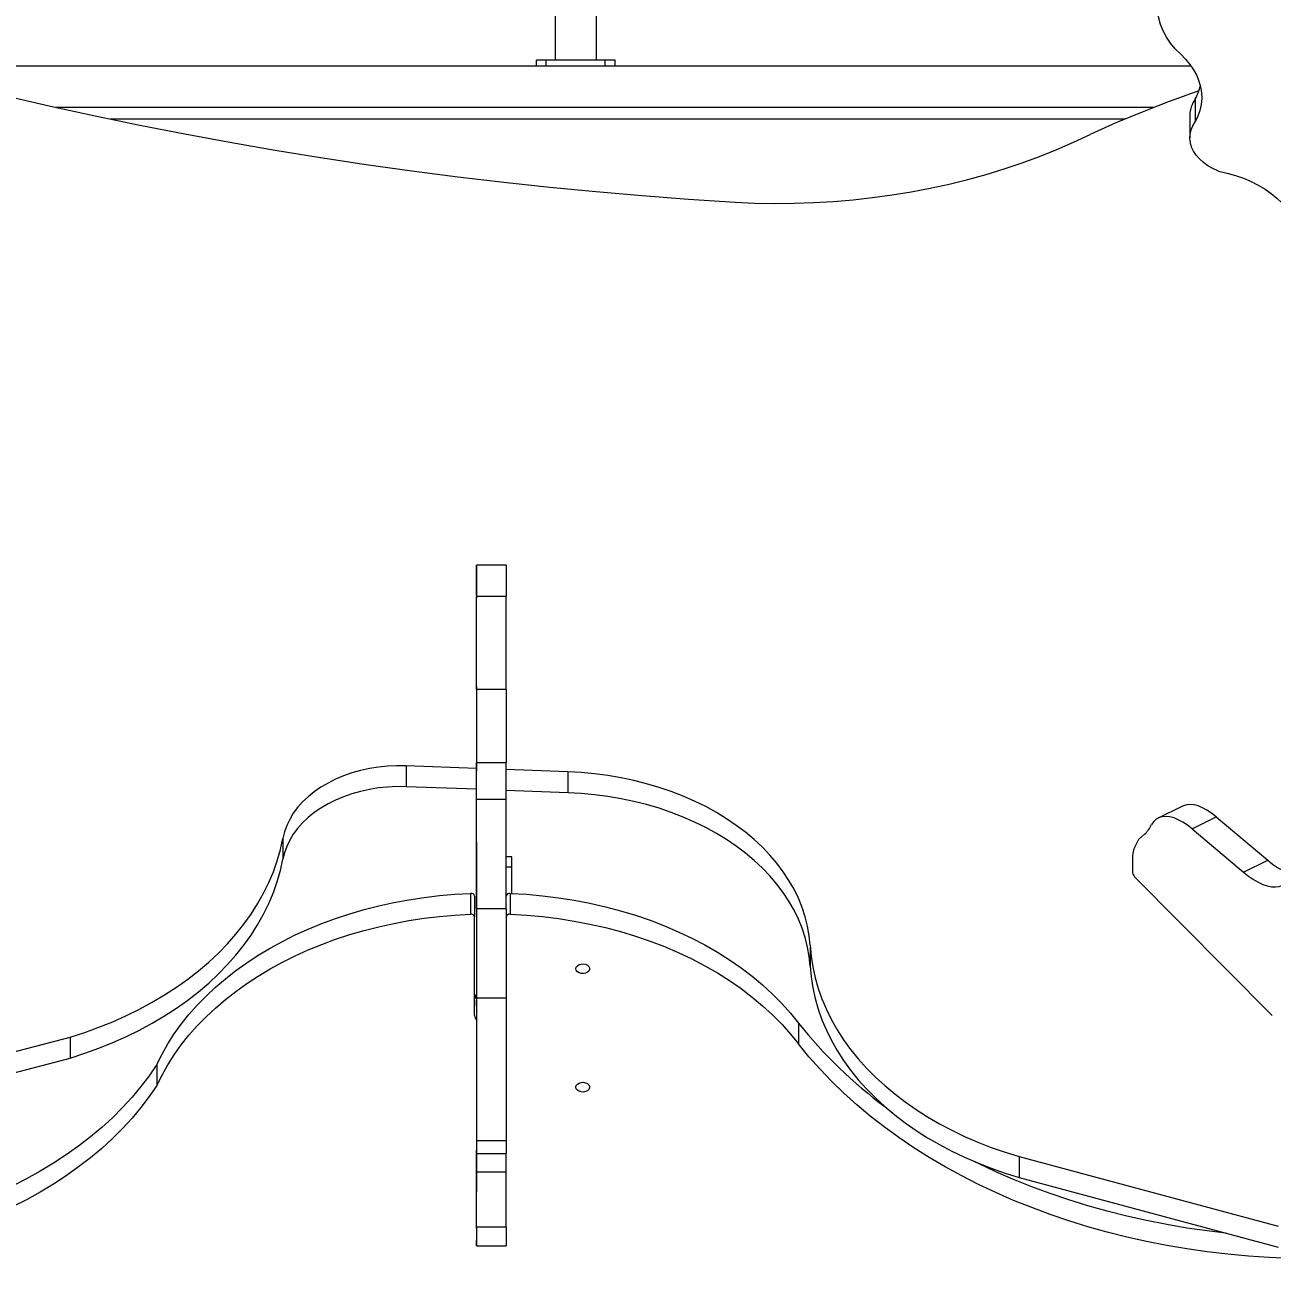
# Model space of a CAD drawing. Header units: millimetres. Extents: x -8422 to 28150, y -6982 to 5510.
# Drawn here: x 19471 to 20104, y 960 to 1593 of the extents above; entities that cross this region are included whole.
import ezdxf

# ---------------------------------------------------------------- set-up
doc = ezdxf.new("R2010")
doc.units = ezdxf.units.MM
for name, color, linetype in [('DIKOM_ОБЪЕКТ', 7, 'Continuous'), ('DIKOM_РАЗМЕР_ЗОНА', 7, 'Continuous'), ('DIKOM_РАЗМЕР_ОБЪЕКТА', 7, 'Continuous')]:
    doc.layers.add(name, color=color, linetype=linetype)
doc.styles.add('style1', font='arial.ttf', dxfattribs={"width": 0.8})
doc.dimstyles.new('1-50', dxfattribs={"dimtxt": 300, "dimasz": 200, "dimexe": 100, "dimexo": 0, "dimgap": 100, "dimtad": 1, "dimdec": 0, "dimtxsty": 'style1', "dimcen": 0, "dimclrd": 7, "dimclre": 7, "dimadec": 1, "dimazin": 2, "dimtfac": 1, "dimtdec": 0, "dimtmove": 1, "dimatfit": 3, "dimfxl": 0, "dimlwd": 25, "dimlwe": 18, "dimarcsym": 0})

# ---------------------------------------------------------------- blocks, each defined once
blk = doc.blocks.new('*D15')
at = {"layer": 'Defpoints', "color": 0, "transparency": 16777216}
for p in [(19380.28, 3651.45), (27070.13, 3651.45), (15204.41, -3115.19)]:
    blk.add_point(p, dxfattribs=at)
at = {"layer": 'DIKOM_РАЗМЕР_ОБЪЕКТА', "color": 7, "lineweight": 18, "transparency": 16777216}
for p, q in [((19380.28, 3651.45), (27170.13, 3651.45)), ((15204.41, -3115.19), (27170.13, -3115.19))]:
    blk.add_line(p, q, dxfattribs=at)
at = {"layer": 'DIKOM_РАЗМЕР_ОБЪЕКТА', "color": 7, "lineweight": 25, "transparency": 16777216}
blk.add_line((27070.13, -2915.19), (27070.13, 3451.45), dxfattribs=at)
at = {"layer": 'DIKOM_РАЗМЕР_ОБЪЕКТА', "color": 7, "transparency": 16777216}
for points in [[(27036.8, 3451.45), (27103.47, 3451.45), (27070.13, 3651.45)], [(27036.8, -2915.19), (27103.47, -2915.19), (27070.13, -3115.19)]]:
    blk.add_solid(points, dxfattribs=at)
at = {"layer": 'DIKOM_РАЗМЕР_ОБЪЕКТА', "color": 0, "transparency": 16777216, "insert": (26816.96, -135.25), "char_height": 300, "attachment_point": 5, "rotation": 90, "style": 'style1'}
blk.add_mtext('6750', dxfattribs=at)
blk = doc.blocks.new('*D16')
at = {"layer": 'Defpoints', "color": 0, "transparency": 16777216}
for p in [(12490, 1387.95), (23986.61, 1004.03), (12490, -5796.5)]:
    blk.add_point(p, dxfattribs=at)
at = {"layer": 'DIKOM_РАЗМЕР_ОБЪЕКТА', "color": 7, "lineweight": 18, "transparency": 16777216}
for p, q in [((12490, 1387.95), (12490, -5896.5)), ((23986.61, 1004.03), (23986.61, -5896.5))]:
    blk.add_line(p, q, dxfattribs=at)
at = {"layer": 'DIKOM_РАЗМЕР_ОБЪЕКТА', "color": 7, "lineweight": 25, "transparency": 16777216}
blk.add_line((23786.61, -5796.5), (12690, -5796.5), dxfattribs=at)
at = {"layer": 'DIKOM_РАЗМЕР_ОБЪЕКТА', "color": 7, "transparency": 16777216}
for points in [[(12690, -5763.17), (12690, -5829.83), (12490, -5796.5)], [(23786.61, -5763.17), (23786.61, -5829.83), (23986.61, -5796.5)]]:
    blk.add_solid(points, dxfattribs=at)
at = {"layer": 'DIKOM_РАЗМЕР_ОБЪЕКТА', "color": 0, "transparency": 16777216, "insert": (18238.3, -5543.33), "char_height": 300, "attachment_point": 5, "style": 'style1'}
blk.add_mtext('11500', dxfattribs=at)
blk = doc.blocks.new('*D14')
at = {"layer": 'Defpoints', "color": 0, "transparency": 16777216}
for p in [(20684.73, 5148.63), (28049.7, 5148.63), (14575.76, -5055.5)]:
    blk.add_point(p, dxfattribs=at)
at = {"layer": 'DIKOM_РАЗМЕР_ЗОНА', "color": 7, "lineweight": 18, "transparency": 16777216}
for p, q in [((20684.73, 5148.63), (28149.7, 5148.63)), ((14575.76, -5055.5), (28149.7, -5055.5))]:
    blk.add_line(p, q, dxfattribs=at)
at = {"layer": 'DIKOM_РАЗМЕР_ЗОНА', "color": 7, "lineweight": 25, "transparency": 16777216}
blk.add_line((28049.7, -4855.5), (28049.7, 4948.63), dxfattribs=at)
at = {"layer": 'DIKOM_РАЗМЕР_ЗОНА', "color": 7, "transparency": 16777216}
for points in [[(28016.36, 4948.63), (28083.03, 4948.63), (28049.7, 5148.63)], [(28016.36, -4855.5), (28083.03, -4855.5), (28049.7, -5055.5)]]:
    blk.add_solid(points, dxfattribs=at)
at = {"layer": 'DIKOM_РАЗМЕР_ЗОНА', "color": 0, "transparency": 16777216, "insert": (27796.52, -63.59), "char_height": 300, "attachment_point": 5, "rotation": 90, "style": 'style1'}
blk.add_mtext('10200', dxfattribs=at)
blk = doc.blocks.new('*D13')
at = {"layer": 'Defpoints', "color": 0, "transparency": 16777216}
for p in [(10490, 1785.06), (25983.09, 460.53), (10490, -6882.5)]:
    blk.add_point(p, dxfattribs=at)
at = {"layer": 'DIKOM_РАЗМЕР_ЗОНА', "color": 7, "lineweight": 18, "transparency": 16777216}
for p, q in [((10490, 1785.06), (10490, -6982.5)), ((25983.09, 460.53), (25983.09, -6982.5))]:
    blk.add_line(p, q, dxfattribs=at)
at = {"layer": 'DIKOM_РАЗМЕР_ЗОНА', "color": 7, "lineweight": 25, "transparency": 16777216}
blk.add_line((25783.09, -6882.5), (10690, -6882.5), dxfattribs=at)
at = {"layer": 'DIKOM_РАЗМЕР_ЗОНА', "color": 7, "transparency": 16777216}
for points in [[(10690, -6849.17), (10690, -6915.83), (10490, -6882.5)], [(25783.09, -6849.17), (25783.09, -6915.83), (25983.09, -6882.5)]]:
    blk.add_solid(points, dxfattribs=at)
at = {"layer": 'DIKOM_РАЗМЕР_ЗОНА', "color": 0, "transparency": 16777216, "insert": (18236.55, -6629.33), "char_height": 300, "attachment_point": 5, "style": 'style1'}
blk.add_mtext('15500', dxfattribs=at)

msp = doc.modelspace()

# ---------------------------------------------------------------- linework, layer by layer
at = {"layer": 'DIKOM_ОБЪЕКТ', "color": 7, "linetype": 'Continuous', "lineweight": 15}
for p, q in [((19739.92, 1621.08), (19739.92, 1575.45)), ((19760.92, 1575.45), (19760.92, 1621.1)), ((19420.42, 1572.45), (20063.09, 1572.45)), ((19730.42, 1572.45), (19730.42, 1575.45)), ((19735.42, 1575.45), (19730.42, 1575.45)), ((19735.42, 1572.45), (19735.42, 1575.45)), ((19765.42, 1575.45), (19735.42, 1575.45)), ((19765.42, 1572.45), (19765.42, 1575.45)), ((19770.42, 1575.45), (19765.42, 1575.45)), ((19770.42, 1572.45), (19770.42, 1575.45)), ((20065.2, 1555.6), (20065.2, 1544.11)), ((19486.37, 1551.45), (20044.3, 1551.45)), ((20062.45, 1547.41), (20062.45, 1535.92)), ((20029.48, 1545.45), (19514.07, 1545.45)), ((19715.01, 1318.82), (19700.01, 1318.82)), ((19700.01, 1317.58), (19700.01, 1317.58)), ((19700.01, 1317.13), (19700.01, 1306.28)), ((19700.01, 1306.97), (19700.01, 1314.24)), ((19700.01, 1314.24), (19700.01, 1314.24)), ((19700.01, 1310.07), (19700.01, 1302.06)), ((19700.01, 1306.97), (19700.01, 1306.97)), ((19700.01, 1255.55), (19700.01, 1302.93)), ((19715.01, 1302.93), (19700.01, 1302.93)), ((19715.01, 1255.55), (19715.01, 1302.93)), ((19715.01, 1255.55), (19700.01, 1255.55)), ((19700, 1215.46), (19664.21, 1216.79)), ((19664.21, 1216.79), (19664.21, 1206.2)), ((19700.01, 1199.67), (19700.01, 1218.28)), ((19715.01, 1218.28), (19700.01, 1218.28)), ((19715.01, 1199.67), (19715.01, 1218.28)), ((19746.38, 1213.74), (19715.01, 1214.9)), ((19746.38, 1213.74), (19746.38, 1203.15)), ((19700, 1204.87), (19664.21, 1206.2)), ((19746.38, 1203.15), (19715.01, 1204.31)), ((19715.01, 1199.67), (19700.01, 1199.67)), ((20058.71, 1196.33), (20046.42, 1190.24)), ((20063.56, 1184.76), (20075.84, 1190.85)), ((20075.84, 1190.85), (20101.99, 1168.82)), ((19601.59, 1179.93), (19601.59, 1169.34)), ((20036.43, 1179.31), (20039.44, 1182.03)), ((20063.56, 1184.76), (20089.71, 1162.73)), ((19718, 1170.52), (19715.01, 1170.52)), ((20033.25, 1168.05), (20033.22, 1163.03)), ((20089.71, 1162.73), (20101.99, 1168.82)), ((19718, 1165.27), (19715.01, 1165.27)), ((19718, 1151.94), (19718, 1165.27)), ((20104.21, 1089.84), (20034.37, 1160.45)), ((19696.89, 1151.98), (19696.89, 1141.39)), ((19699, 1150.57), (19699, 1139.98)), ((19717.12, 1151.98), (19717.12, 1141.39)), ((19715.01, 1144.16), (19700.01, 1144.16)), ((19699, 1089.96), (19699, 1139.98)), ((19869.46, 1125.64), (19869.46, 1115.05)), ((19700, 1120.56), (19700, 1100.68)), ((19700, 1098.21), (19700, 1100.68)), ((19700, 1094.92), (19700, 1097.74)), ((19715.01, 1098.8), (19700.01, 1098.8)), ((19700, 1086.43), (19700, 1000.23)), ((19863.63, 1086.05), (19863.63, 1075.45)), ((19243.42, 1013.47), (19493.52, 1078.9)), ((19493.52, 1078.9), (19493.52, 1068.31)), ((19243.42, 1002.88), (19493.52, 1068.31)), ((19537.63, 1064.96), (19537.63, 1054.36)), ((19715, 1026.17), (19700, 1026.17)), ((19700, 1019.78), (19715, 1019.78)), ((19975.71, 1018.2), (20107.24, 982.79)), ((19975.71, 1018.2), (19975.71, 1007.61)), ((19700, 982.43), (19700, 1010.3)), ((19715, 1010.3), (19700, 1010.3)), ((19715, 982.43), (19715, 1010.3)), ((19975.71, 1007.61), (20107.24, 972.19)), ((19700, 992.38), (19700, 997.39)), ((19715, 982.43), (19700, 982.43)), ((19700, 981.83), (19700, 979.78)), ((19700, 972.89), (19715, 972.89))]:
    msp.add_line(p, q, dxfattribs=at)
at = {"layer": 'DIKOM_ОБЪЕКТ', "color": 7, "linetype": 'Continuous', "lineweight": 15, "flags": 128}
for points in [[(20057.79, 1578.4), (20055.03, 1581.19), (20052.62, 1584.1), (20050.57, 1587.14), (20048.89, 1590.26), (20047.61, 1593.46), (20046.71, 1596.71), (20046.22, 1600), (20046.12, 1603.31), (20046.43, 1606.6), (20047.15, 1609.88), (20048.25, 1613.1)], [(20057.79, 1578.4), (20060.31, 1575.88), (20062.51, 1573.24), (20064.38, 1570.5), (20065.91, 1567.67), (20067.09, 1564.78), (20067.91, 1561.83), (20068.37, 1558.85), (20068.46, 1555.86), (20068.19, 1552.87), (20067.55, 1549.9), (20066.55, 1546.98), (20065.2, 1544.11)], [(19384.49, 1576.98), (19394.23, 1574.3), (19416.4, 1568.39), (19438.68, 1562.71), (19461.09, 1557.27), (19483.6, 1552.07), (19506.23, 1547.11), (19528.95, 1542.39), (19551.77, 1537.91), (19574.69, 1533.67), (19597.69, 1529.68), (19620.77, 1525.92), (19643.93, 1522.42), (19667.16, 1519.16), (19690.46, 1516.14), (19713.82, 1513.37), (19737.24, 1510.85), (19760.7, 1508.58), (19784.21, 1506.55), (19807.76, 1504.78), (19831.35, 1503.25)], [(20067.08, 1559.89), (20065.65, 1559.38), (20051.86, 1554.35), (20038.26, 1549.06), (20024.88, 1543.5), (20011.71, 1537.69)], [(20076.97, 1519.05), (20074.18, 1520.32), (20071.63, 1521.78), (20069.34, 1523.41), (20067.34, 1525.19), (20065.66, 1527.1), (20064.32, 1529.12), (20063.33, 1531.22), (20062.71, 1533.38), (20062.46, 1535.57), (20062.59, 1537.77), (20063.09, 1539.94), (20063.97, 1542.06), (20065.2, 1544.11)], [(19831.35, 1503.25), (19841.36, 1502.81), (19851.38, 1502.63), (19861.41, 1502.7), (19871.42, 1503.03), (19881.42, 1503.62), (19891.37, 1504.46), (19901.28, 1505.55), (19911.13, 1506.9), (19920.9, 1508.5), (19930.58, 1510.35), (19940.16, 1512.44), (19949.63, 1514.78), (19958.97, 1517.36), (19968.17, 1520.18), (19977.23, 1523.23), (19986.12, 1526.51), (19994.84, 1530.02), (20003.37, 1533.75), (20011.71, 1537.69)], [(20076.97, 1519.05), (20081.36, 1518.06), (20085.61, 1516.84), (20089.68, 1515.41), (20093.57, 1513.77), (20097.23, 1511.93), (20100.65, 1509.91), (20103.8, 1507.71), (20106.66, 1505.35), (20109.22, 1502.86), (20111.45, 1500.24), (20113.34, 1497.51), (20114.88, 1494.69), (20116.06, 1491.8)], [(19700.01, 1317.13), (19700.01, 1318.04), (19700.01, 1318.6), (19700.01, 1318.82), (19700.01, 1318.68), (19700.01, 1318.19), (19700.01, 1317.35), (19700.01, 1316.18), (19700.01, 1314.68), (19700.01, 1312.87), (19700.01, 1310.77), (19700.01, 1308.39), (19700.01, 1305.77), (19700.01, 1302.93)], [(19715.01, 1318.82), (19715.01, 1318.68), (19715.01, 1318.19), (19715.01, 1317.35), (19715.01, 1316.18), (19715.01, 1314.68), (19715.01, 1312.87), (19715.01, 1310.77), (19715.01, 1308.39), (19715.01, 1305.77), (19715.01, 1302.93)], [(19700.01, 1310.07), (19700.01, 1312.13), (19700.01, 1313.88), (19700.01, 1315.3), (19700.01, 1316.38), (19700.01, 1317.12), (19700.01, 1317.51), (19700.01, 1317.55), (19700.01, 1317.24), (19700.01, 1316.58), (19700.01, 1315.58), (19700.01, 1314.24)], [(19700.01, 1306.28), (19700.01, 1305.07), (19700.01, 1304.22), (19700.01, 1303.74), (19700.01, 1303.64), (19700.01, 1303.92), (19700.01, 1304.57), (19700.01, 1305.59), (19700.01, 1306.97)], [(19700, 1257.1), (19700, 1262.12), (19700, 1267.04), (19700, 1271.82), (19700.01, 1276.44), (19700.01, 1280.88), (19700.01, 1285.09), (19700.01, 1289.06), (19700.01, 1292.77), (19700.01, 1296.18), (19700.01, 1299.29), (19700.01, 1302.06)], [(19700, 1257.1), (19700, 1252.55), (19700, 1248.08), (19700, 1243.74), (19700, 1239.55), (19700, 1235.52), (19700, 1231.7), (19700, 1228.09), (19700, 1224.73), (19700, 1221.63), (19700, 1218.82), (19700, 1216.3), (19700, 1214.1)], [(19700.01, 1255.55), (19700.01, 1252.47), (19700.01, 1249.21), (19700.01, 1245.82), (19700.01, 1242.34), (19700.01, 1238.79), (19700.01, 1235.22), (19700.01, 1231.66), (19700.01, 1228.15), (19700.01, 1224.73), (19700.01, 1221.42), (19700.01, 1218.28)], [(19715.01, 1255.55), (19715.01, 1252.47), (19715.01, 1249.21), (19715.01, 1245.82), (19715.01, 1242.34), (19715.01, 1238.79), (19715.01, 1235.22), (19715.01, 1231.66), (19715.01, 1228.15), (19715.01, 1224.73), (19715.01, 1221.42), (19715.01, 1218.28)], [(19664.21, 1216.79), (19659.5, 1216.83), (19654.8, 1216.61), (19650.14, 1216.14), (19645.54, 1215.4), (19641.05, 1214.41), (19636.67, 1213.18), (19632.45, 1211.7), (19628.4, 1210), (19624.55, 1208.07), (19620.93, 1205.94), (19617.56, 1203.62), (19614.45, 1201.11), (19611.63, 1198.44), (19609.12, 1195.62), (19606.92, 1192.67), (19605.06, 1189.6), (19603.55, 1186.45), (19602.39, 1183.22), (19601.59, 1179.93)], [(19700, 1178.18), (19700, 1181.55), (19700, 1184.96), (19700, 1188.37), (19700, 1191.74), (19700, 1195.04), (19700, 1198.21), (19700, 1201.22), (19700, 1204.04), (19700, 1206.63), (19700, 1208.96), (19700, 1210.99), (19700, 1212.71), (19700, 1214.1)], [(19869.46, 1125.64), (19869, 1130.49), (19868.17, 1135.31), (19866.99, 1140.09), (19865.45, 1144.82), (19863.57, 1149.49), (19861.34, 1154.08), (19858.76, 1158.58), (19855.86, 1162.97), (19852.64, 1167.26), (19849.1, 1171.42), (19845.25, 1175.43), (19841.11, 1179.3), (19836.69, 1183.02), (19832, 1186.56), (19827.05, 1189.92), (19821.86, 1193.09), (19816.44, 1196.06), (19810.8, 1198.82), (19804.97, 1201.38), (19798.95, 1203.71), (19792.77, 1205.81), (19786.44, 1207.68), (19779.99, 1209.31), (19773.41, 1210.69), (19766.75, 1211.83), (19760.01, 1212.72), (19753.21, 1213.36), (19746.38, 1213.74)], [(19664.21, 1206.2), (19659.5, 1206.24), (19654.8, 1206.02), (19650.14, 1205.54), (19645.54, 1204.81), (19641.05, 1203.82), (19636.67, 1202.58), (19632.45, 1201.11), (19628.4, 1199.4), (19624.55, 1197.48), (19620.93, 1195.35), (19617.56, 1193.02), (19614.45, 1190.52), (19611.63, 1187.84), (19609.12, 1185.02), (19606.92, 1182.07), (19605.06, 1179.01), (19603.55, 1175.85), (19602.39, 1172.62), (19601.59, 1169.34)], [(19700.01, 1144.16), (19700.01, 1148.15), (19700.01, 1152.28), (19700.01, 1156.55), (19700.01, 1160.91), (19700.01, 1165.33), (19700.01, 1169.8), (19700.01, 1174.27), (19700.01, 1178.73), (19700.01, 1183.13), (19700.01, 1187.46), (19700.01, 1191.67), (19700.01, 1195.75), (19700.01, 1199.67)], [(19715.01, 1144.16), (19715.01, 1148.14), (19715.01, 1152.28), (19715.01, 1156.55), (19715.01, 1160.91), (19715.01, 1165.33), (19715.01, 1169.8), (19715.01, 1174.27), (19715.01, 1178.73), (19715.01, 1183.13), (19715.01, 1187.45), (19715.01, 1191.67), (19715.01, 1195.75), (19715.01, 1199.67)], [(19869.46, 1115.05), (19869, 1119.89), (19868.17, 1124.71), (19866.99, 1129.49), (19865.45, 1134.23), (19863.57, 1138.89), (19861.34, 1143.48), (19858.76, 1147.98), (19855.86, 1152.38), (19852.64, 1156.66), (19849.1, 1160.82), (19845.25, 1164.84), (19841.11, 1168.71), (19836.69, 1172.42), (19832, 1175.96), (19827.05, 1179.32), (19821.86, 1182.49), (19816.44, 1185.46), (19810.8, 1188.23), (19804.97, 1190.78), (19798.95, 1193.11), (19792.77, 1195.22), (19786.44, 1197.08), (19779.99, 1198.71), (19773.41, 1200.1), (19766.75, 1201.24), (19760.01, 1202.13), (19753.21, 1202.77), (19746.38, 1203.15)], [(20075.84, 1190.85), (20073.46, 1192.72), (20071.13, 1194.28), (20068.86, 1195.51), (20066.68, 1196.41), (20064.61, 1196.96), (20062.66, 1197.17), (20060.84, 1197.03), (20059.18, 1196.55), (20058.71, 1196.33)], [(20063.56, 1184.76), (20061.17, 1186.63), (20058.84, 1188.19), (20056.58, 1189.42), (20054.4, 1190.31), (20052.32, 1190.87), (20050.37, 1191.08), (20048.56, 1190.94), (20046.89, 1190.46), (20045.39, 1189.63), (20044.07, 1188.47), (20042.94, 1186.98)], [(19493.52, 1078.9), (19500.92, 1081.3), (19508.17, 1083.92), (19515.24, 1086.78), (19522.12, 1089.85), (19528.8, 1093.15), (19535.27, 1096.65), (19541.5, 1100.35), (19547.5, 1104.25), (19553.24, 1108.33), (19558.72, 1112.59), (19563.92, 1117.03), (19568.83, 1121.62), (19573.45, 1126.37), (19577.76, 1131.25), (19581.76, 1136.27), (19585.43, 1141.42), (19588.78, 1146.67), (19591.79, 1152.02), (19594.45, 1157.47), (19596.77, 1162.99), (19598.73, 1168.59), (19600.34, 1174.24), (19601.59, 1179.93)], [(19700, 1178.18), (19700, 1173.99), (19700, 1169.65), (19700, 1165.19), (19700, 1160.64), (19700, 1156.03), (19700, 1151.39), (19700, 1146.74), (19700, 1142.13), (19700, 1137.57), (19700, 1133.11), (19700, 1128.77), (19700, 1124.57), (19700, 1120.56)], [(19493.52, 1068.31), (19500.92, 1070.7), (19508.17, 1073.33), (19515.24, 1076.18), (19522.12, 1079.26), (19528.8, 1082.55), (19535.27, 1086.05), (19541.5, 1089.76), (19547.5, 1093.65), (19553.24, 1097.74), (19558.72, 1102), (19563.92, 1106.43), (19568.83, 1111.03), (19573.45, 1115.77), (19577.76, 1120.66), (19581.76, 1125.68), (19585.43, 1130.82), (19588.78, 1136.08), (19591.79, 1141.43), (19594.45, 1146.88), (19596.77, 1152.4), (19598.73, 1157.99), (19600.34, 1163.64), (19601.59, 1169.34)], [(19718, 1165.27), (19718, 1166.95), (19718, 1168.33), (19718, 1169.4), (19718, 1170.12), (19718, 1170.48), (19718, 1170.52)], [(20101.99, 1168.82), (20104.52, 1166.82), (20107.01, 1165.12), (20109.43, 1163.72), (20111.78, 1162.65), (20114.03, 1161.89), (20116.17, 1161.47), (20118.19, 1161.38), (20120.02, 1161.61)], [(20089.71, 1162.73), (20092.24, 1160.73), (20094.72, 1159.03), (20097.14, 1157.63), (20099.49, 1156.55), (20101.74, 1155.8), (20103.89, 1155.38), (20105.91, 1155.29), (20107.79, 1155.54), (20109.53, 1156.11), (20111.11, 1157.02)], [(19700, 1154.29), (19700, 1154.96), (19700, 1155.29), (19700, 1155.24), (19700, 1154.83), (19700, 1154.08), (19700, 1153.09), (19700, 1151.97), (19700, 1150.82), (19700, 1149.79), (19700, 1148.97), (19700, 1148.47), (19700, 1148.32), (19700, 1148.56), (19700, 1149.14), (19700, 1150.02), (19700, 1151.1), (19700, 1152.25), (19700, 1153.35), (19700, 1154.29)], [(19537.63, 1064.96), (19540.24, 1070.25), (19543.17, 1075.46), (19546.43, 1080.57), (19550.01, 1085.57), (19553.89, 1090.45), (19558.08, 1095.21), (19562.57, 1099.83), (19567.34, 1104.3), (19572.38, 1108.62), (19577.7, 1112.78), (19583.27, 1116.76), (19589.08, 1120.57), (19595.13, 1124.19), (19601.39, 1127.61), (19607.87, 1130.84), (19614.54, 1133.85), (19621.4, 1136.66), (19628.42, 1139.24), (19635.61, 1141.61), (19642.93, 1143.74), (19650.38, 1145.64), (19657.94, 1147.3), (19665.59, 1148.73), (19673.33, 1149.91), (19681.14, 1150.85), (19689, 1151.54), (19696.89, 1151.98)], [(19717.12, 1151.98), (19725.33, 1151.52), (19733.51, 1150.78), (19741.63, 1149.78), (19749.68, 1148.51), (19757.63, 1146.98), (19765.47, 1145.19), (19773.19, 1143.15), (19780.77, 1140.85), (19788.19, 1138.31), (19795.44, 1135.53), (19802.5, 1132.52), (19809.35, 1129.27), (19815.98, 1125.81), (19822.38, 1122.13), (19828.53, 1118.25), (19834.42, 1114.16), (19840.04, 1109.89), (19845.37, 1105.44), (19850.41, 1100.82), (19855.13, 1096.04), (19859.55, 1091.12), (19863.63, 1086.05)], [(19537.63, 1054.36), (19540.24, 1059.66), (19543.17, 1064.86), (19546.43, 1069.97), (19550.01, 1074.97), (19553.89, 1079.86), (19558.08, 1084.61), (19562.57, 1089.23), (19567.34, 1093.71), (19572.38, 1098.03), (19577.7, 1102.18), (19583.27, 1106.17), (19589.08, 1109.98), (19595.13, 1113.59), (19601.39, 1117.02), (19607.87, 1120.24), (19614.54, 1123.26), (19621.4, 1126.07), (19628.42, 1128.65), (19635.61, 1131.01), (19642.93, 1133.15), (19650.38, 1135.05), (19657.94, 1136.71), (19665.59, 1138.14), (19673.33, 1139.32), (19681.14, 1140.26), (19689, 1140.95), (19696.89, 1141.39)], [(19700.01, 1144.16), (19700.01, 1139.97), (19700.01, 1135.63), (19700.01, 1131.14), (19700.01, 1126.56), (19700.01, 1121.9), (19700.01, 1117.22), (19700.01, 1112.53), (19700.01, 1107.87), (19700.01, 1103.29), (19700.01, 1098.8)], [(19715.01, 1144.16), (19715.01, 1139.97), (19715.01, 1135.62), (19715.01, 1131.14), (19715.01, 1126.56), (19715.01, 1121.9), (19715.01, 1117.22), (19715.01, 1112.53), (19715.01, 1107.87), (19715.01, 1103.29), (19715.01, 1098.8)], [(19717.12, 1141.39), (19725.33, 1140.92), (19733.51, 1140.19), (19741.63, 1139.18), (19749.68, 1137.92), (19757.63, 1136.39), (19765.47, 1134.6), (19773.19, 1132.55), (19780.77, 1130.26), (19788.19, 1127.72), (19795.44, 1124.94), (19802.5, 1121.92), (19809.35, 1118.68), (19815.98, 1115.21), (19822.38, 1111.54), (19828.53, 1107.65), (19834.42, 1103.57), (19840.04, 1099.3), (19845.37, 1094.85), (19850.41, 1090.23), (19855.13, 1085.45), (19859.55, 1080.52), (19863.63, 1075.45)], [(19869.46, 1125.64), (19869.97, 1120.11), (19870.82, 1114.61), (19872.03, 1109.13), (19873.6, 1103.71), (19875.51, 1098.33), (19877.76, 1093.03), (19880.35, 1087.8), (19883.27, 1082.66), (19886.53, 1077.62), (19890.1, 1072.69), (19893.99, 1067.88), (19898.18, 1063.21), (19902.67, 1058.67), (19907.44, 1054.28), (19912.49, 1050.05), (19917.81, 1045.98), (19923.39, 1042.1), (19929.21, 1038.39), (19935.26, 1034.88), (19941.53, 1031.57), (19948.01, 1028.46), (19954.68, 1025.56), (19961.53, 1022.88), (19968.54, 1020.43), (19975.71, 1018.2)], [(19750.5, 1113.68), (19750.69, 1114.49), (19751.24, 1115.2), (19752.09, 1115.76), (19753.14, 1116.08), (19754.29, 1116.15), (19755.41, 1115.95), (19756.37, 1115.5), (19757.08, 1114.86), (19757.46, 1114.09), (19757.46, 1113.27), (19757.08, 1112.5), (19756.37, 1111.86), (19755.41, 1111.41), (19754.29, 1111.21), (19753.14, 1111.28), (19752.09, 1111.61), (19751.24, 1112.16), (19750.69, 1112.88), (19750.5, 1113.68)], [(19869.46, 1115.05), (19869.97, 1109.52), (19870.82, 1104.01), (19872.03, 1098.54), (19873.6, 1093.11), (19875.51, 1087.74), (19877.76, 1082.43), (19880.35, 1077.21), (19883.27, 1072.07), (19886.53, 1067.03), (19890.1, 1062.1), (19893.99, 1057.29), (19898.18, 1052.61), (19902.67, 1048.07), (19907.44, 1043.68), (19912.49, 1039.45), (19917.81, 1035.39), (19923.39, 1031.5), (19929.21, 1027.8), (19935.26, 1024.29), (19941.53, 1020.97), (19948.01, 1017.86), (19954.68, 1014.97), (19961.53, 1012.29), (19968.54, 1009.83), (19975.71, 1007.61)], [(19700, 1099.49), (19700, 1099.38), (19700, 1099.04), (19700, 1098.49), (19700, 1097.74)], [(19700.01, 1098.8), (19700.01, 1092.14), (19700.01, 1085.63), (19700.01, 1079.3), (19700.01, 1073.15), (19700.01, 1067.22), (19700.01, 1061.52), (19700, 1056.07), (19700, 1050.89), (19700, 1045.98), (19700, 1041.37), (19700, 1037.07), (19700, 1033.1), (19700, 1029.46), (19700, 1026.17)], [(19715.01, 1098.8), (19715.01, 1092.14), (19715.01, 1085.63), (19715.01, 1079.3), (19715.01, 1073.15), (19715.01, 1067.22), (19715.01, 1061.52), (19715, 1056.07), (19715, 1050.89), (19715, 1045.98), (19715, 1041.37), (19715, 1037.07), (19715, 1033.1), (19715, 1029.46), (19715, 1026.17)], [(19700, 1094.92), (19700, 1094.01), (19700, 1092.97), (19700, 1091.85), (19700, 1090.68), (19700, 1089.51), (19700, 1088.38), (19700, 1087.34), (19700, 1086.43)], [(20113.27, 966.5), (20102.73, 966.94), (20092.21, 967.65), (20081.73, 968.62), (20071.31, 969.85), (20060.96, 971.33), (20050.68, 973.08), (20040.5, 975.08), (20030.43, 977.33), (20020.47, 979.83), (20010.64, 982.58), (20000.96, 985.58), (19991.43, 988.81), (19982.07, 992.27), (19972.89, 995.97), (19963.89, 999.9), (19955.1, 1004.05), (19946.52, 1008.41), (19938.16, 1012.98), (19930.03, 1017.76), (19922.15, 1022.74), (19914.52, 1027.92), (19907.15, 1033.28), (19900.05, 1038.82), (19893.23, 1044.53), (19886.71, 1050.41), (19880.47, 1056.45), (19874.54, 1062.65), (19868.93, 1068.98), (19863.63, 1075.45)], [(19537.63, 1064.96), (19533.74, 1059.31), (19529.52, 1053.78), (19524.98, 1048.37), (19520.13, 1043.1), (19514.98, 1037.98), (19509.54, 1033.01), (19503.82, 1028.21), (19497.82, 1023.57), (19491.55, 1019.11), (19485.04, 1014.84), (19478.28, 1010.77), (19471.29, 1006.89), (19464.08, 1003.22)], [(19537.63, 1054.36), (19533.74, 1048.71), (19529.52, 1043.18), (19524.98, 1037.78), (19520.13, 1032.51), (19514.98, 1027.39), (19509.54, 1022.42), (19503.82, 1017.61), (19497.82, 1012.98), (19491.55, 1008.52), (19485.04, 1004.25), (19478.28, 1000.17), (19471.29, 996.3), (19464.08, 992.62)], [(19750.5, 1053.5), (19750.69, 1054.31), (19751.24, 1055.02), (19752.09, 1055.58), (19753.14, 1055.9), (19754.29, 1055.97), (19755.41, 1055.77), (19756.37, 1055.33), (19757.08, 1054.68), (19757.45, 1053.91), (19757.45, 1053.09), (19757.08, 1052.32), (19756.37, 1051.68), (19755.41, 1051.23), (19754.29, 1051.03), (19753.14, 1051.1), (19752.09, 1051.43), (19751.24, 1051.98), (19750.69, 1052.7), (19750.5, 1053.5)], [(19700, 1026.17), (19700, 1024.16), (19700, 1022.51), (19700, 1021.25), (19700, 1020.37), (19700, 1019.89), (19700, 1019.79), (19700, 1020.1), (19700, 1020.79)], [(19700, 1010.3), (19700, 1012.86), (19700, 1015.12), (19700, 1017.06), (19700, 1018.66), (19700, 1019.91), (19700, 1020.81), (19700, 1021.35), (19700, 1021.53), (19700, 1021.34), (19700, 1020.79)], [(19715, 1026.17), (19715, 1024.16), (19715, 1022.51), (19715, 1021.25), (19715, 1020.37), (19715, 1019.89), (19715, 1019.78)], [(19715, 1010.3), (19715, 1012.86), (19715, 1015.12), (19715, 1017.06), (19715, 1018.66), (19715, 1019.78)], [(20080.81, 979.31), (20071.31, 980.44), (20060.96, 981.93), (20050.68, 983.67), (20040.5, 985.67), (20030.43, 987.93), (20020.47, 990.43), (20010.64, 993.18), (20000.96, 996.17), (19991.43, 999.4), (19982.07, 1002.87), (19972.89, 1006.57), (19963.89, 1010.49), (19955.1, 1014.64), (19953.11, 1015.62)], [(19700, 997.39), (19700, 997.69), (19700, 998.04), (19700, 998.41), (19700, 998.8), (19700, 999.2), (19700, 999.57), (19700, 999.92), (19700, 1000.23)], [(19700, 981.83), (19700, 982.63), (19700, 983.59), (19700, 984.7), (19700, 985.96), (19700, 987.36), (19700, 988.9), (19700, 990.58), (19700, 992.38)], [(19700, 982.43), (19700, 980.03), (19700, 977.95), (19700, 976.22), (19700, 974.83), (19700, 973.81), (19700, 973.17), (19700, 972.9), (19700, 973.01), (19700, 973.51), (19700, 974.37), (19700, 975.61)], [(19715, 982.43), (19715, 980.03), (19715, 977.95), (19715, 976.22), (19715, 974.83), (19715, 973.81), (19715, 973.17), (19715, 972.9), (19715, 972.89)], [(19700, 979.78), (19700, 979.41), (19700, 979), (19700, 978.55), (19700, 978.05), (19700, 977.5), (19700, 976.91), (19700, 976.28), (19700, 975.61)]]:
    msp.add_lwpolyline(points, dxfattribs=at)
at = {"layer": 'DIKOM_ОБЪЕКТ', "color": 7, "linetype": 'Continuous', "lineweight": 15}
for centre, radius, start, end in [((20041.18, 1568.74), 27.38, 331.33092, 346.48784), ((20076.65, 1547.21), 14.2, 143.77739, 179.20321), ((20030, 1192.4), 14.03, 312.33351, 337.27549), ((20051.14, 1169.07), 17.92, 145.1665, 183.26736), ((20037.38, 1163.33), 4.17, 184.16907, 223.75542), ((19697.22, 1150.19), 1.82, 12.00177, 100.44172), ((19716.8, 1150.16), 1.85, 79.98508, 164.78491), ((19697.22, 1139.6), 1.82, 12.00163, 100.44186), ((19716.8, 1139.56), 1.85, 79.97692, 164.84621), ((19702.44, 1100.64), 3.44, 181.30795, 224.82606), ((19702.44, 1090.04), 3.44, 181.30782, 224.82337), ((20048.68, 1233.45), 236.58, 218.53829, 233.41869)]:
    msp.add_arc(centre, radius, start, end, dxfattribs=at)

# ---------------------------------------------------------------- dimensions: what is measured, and where the dimension line sits
at = {"layer": 'DIKOM_РАЗМЕР_ЗОНА'}
dim = msp.add_linear_dim(base=(28049.7, 5148.63), p1=(14575.76, -5055.5), p2=(20684.73, 5148.63), angle=270, text='10200', dimstyle='1-50', override={"dimscale": 1, "dimtix": 0, "dimtofl": 1, "dimtmove": 1, "dimatfit": 3}, dxfattribs=at)
dim.commit()
dim.dimension.update_dxf_attribs({"geometry": '*D14', "text_midpoint": (28049.7, -63.59), "dimtype": 160})
dim = msp.add_linear_dim(base=(10490, -6882.5), p1=(25983.09, 460.53), p2=(10490, 1785.06), angle=180, text='15500', dimstyle='1-50', dxfattribs=at)
dim.commit()
dim.dimension.update_dxf_attribs({"geometry": '*D13', "text_midpoint": (18236.55, -6882.5), "dimtype": 160})
at = {"layer": 'DIKOM_РАЗМЕР_ОБЪЕКТА'}
dim = msp.add_linear_dim(base=(27070.13, 3651.45), p1=(15204.41, -3115.19), p2=(19380.28, 3651.45), angle=270, text='6750', dimstyle='1-50', override={"dimscale": 1, "dimtix": 0, "dimtofl": 1, "dimtmove": 1, "dimatfit": 3}, dxfattribs=at)
dim.commit()
dim.dimension.update_dxf_attribs({"geometry": '*D15', "text_midpoint": (27070.13, -135.25), "dimtype": 160})
dim = msp.add_linear_dim(base=(12490, -5796.5), p1=(23986.61, 1004.03), p2=(12490, 1387.95), angle=180, text='11500', dimstyle='1-50', dxfattribs=at)
dim.commit()
dim.dimension.update_dxf_attribs({"geometry": '*D16', "text_midpoint": (18238.3, -5796.5), "dimtype": 160})

doc.saveas('drawing.dxf')
